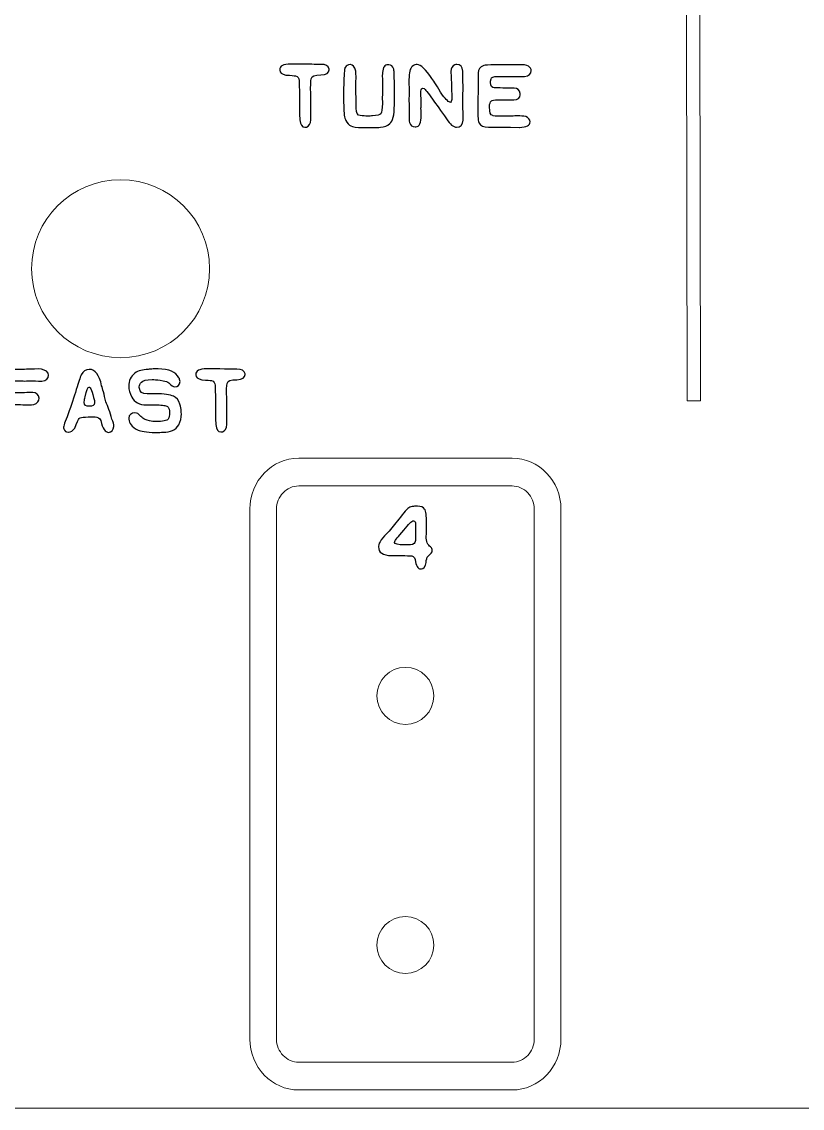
# Model space of a CAD drawing. Header units: centimetres. Extents: x -13.1 to 12.9, y -13 to 13.
# Drawn here: x -3.78 to 0.6, y -13.02 to -6.92 of the extents above; entities that cross this region are included whole.
import ezdxf

# ---------------------------------------------------------------- set-up
doc = ezdxf.new("R2010")
doc.units = ezdxf.units.CM
doc.header["$MEASUREMENT"] = 0
doc.layers.add('Layer 1', color=7, linetype='Continuous')

msp = doc.modelspace()

# ---------------------------------------------------------------- linework, layer by layer
at = {"layer": 'Layer 1', "color": 250, "lineweight": 9}
msp.add_open_spline([(-12.85, 12.98), (-12.85, 12.98), (12.75, 12.98), (12.75, 12.98), (12.75, 12.98), (12.86, 12.98), (12.95, 12.88999), (12.95, 12.78), (12.95, 12.78), (12.95, 12.78), (12.95, -12.82), (12.95, -12.82), (12.95, -12.82), (12.95, -12.93001), (12.86, -13.02), (12.75, -13.02), (12.75, -13.02), (12.75, -13.02), (-12.85, -13.02), (-12.85, -13.02), (-12.85, -13.02), (-12.96, -13.02), (-13.05, -12.93001), (-13.05, -12.82), (-13.05, -12.82), (-13.05, -12.82), (-13.05, 12.78), (-13.05, 12.78), (-13.05, 12.78), (-13.05, 12.88999), (-12.96, 12.98), (-12.85, 12.98)], degree=3, knots=[0, 0, 0, 0, 0.1111111, 0.1111111, 0.1111111, 0.1111111, 0.2222222, 0.2222222, 0.2222222, 0.2222222, 0.3333333, 0.3333333, 0.3333333, 0.3333333, 0.4444444, 0.4444444, 0.4444444, 0.4444444, 0.5555556, 0.5555556, 0.5555556, 0.5555556, 0.6666667, 0.6666667, 0.6666667, 0.6666667, 0.7777778, 0.7777778, 0.7777778, 0.7777778, 1, 1, 1, 1], dxfattribs=at)
at = {"layer": 'Layer 1', "color": 177, "lineweight": 9}
for points, knots in [([(0.01755, -2.63308), (0.01755, -2.63308), (0.02805, -9.04434), (0.02805, -9.04434), (0.02805, -9.04434), (0.02805, -9.04434), (-0.04665, -9.04434), (-0.04665, -9.04434), (-0.04665, -9.04434), (-0.04665, -9.04434), (-0.05715, -2.63308), (-0.05715, -2.63308), (-0.05715, -2.63308), (-0.05715, -2.63308), (0.01755, -2.63308), (0.01755, -2.63308)], [0, 0, 0, 0, 0.2, 0.2, 0.2, 0.2, 0.4, 0.4, 0.4, 0.4, 0.6, 0.6, 0.6, 0.6, 1, 1, 1, 1]), ([(-2.22729, -9.36734), (-2.22729, -9.36734), (-1.02972, -9.36734), (-1.02972, -9.36734), (-1.02972, -9.36734), (-0.95402, -9.36734), (-0.88524, -9.39951), (-0.83544, -9.45132), (-0.83544, -9.45132), (-0.78564, -9.50313), (-0.75472, -9.57468), (-0.75472, -9.65343), (-0.75472, -9.65343), (-0.75472, -9.65343), (-0.75472, -12.63123), (-0.75472, -12.63123), (-0.75472, -12.63123), (-0.75472, -12.70999), (-0.78564, -12.78154), (-0.83544, -12.83335), (-0.83544, -12.83335), (-0.88524, -12.88516), (-0.95402, -12.91733), (-1.02972, -12.91733), (-1.02972, -12.91733), (-1.02972, -12.91733), (-2.22729, -12.91733), (-2.22729, -12.91733), (-2.22729, -12.91733), (-2.30299, -12.91733), (-2.37177, -12.88516), (-2.42157, -12.83335), (-2.42157, -12.83335), (-2.47137, -12.78154), (-2.50229, -12.70999), (-2.50229, -12.63123), (-2.50229, -12.63123), (-2.50229, -12.63123), (-2.50229, -9.65343), (-2.50229, -9.65343), (-2.50229, -9.65343), (-2.50229, -9.57468), (-2.47137, -9.50313), (-2.42157, -9.45132), (-2.42157, -9.45132), (-2.37177, -9.39951), (-2.30299, -9.36734), (-2.22729, -9.36734)], [0, 0, 0, 0, 0.0769231, 0.0769231, 0.0769231, 0.0769231, 0.1538462, 0.1538462, 0.1538462, 0.1538462, 0.2307692, 0.2307692, 0.2307692, 0.2307692, 0.3076923, 0.3076923, 0.3076923, 0.3076923, 0.3846154, 0.3846154, 0.3846154, 0.3846154, 0.4615385, 0.4615385, 0.4615385, 0.4615385, 0.5384615, 0.5384615, 0.5384615, 0.5384615, 0.6153846, 0.6153846, 0.6153846, 0.6153846, 0.6923077, 0.6923077, 0.6923077, 0.6923077, 0.7692308, 0.7692308, 0.7692308, 0.7692308, 0.8461538, 0.8461538, 0.8461538, 0.8461538, 1, 1, 1, 1]), ([(-1.02972, -9.52339), (-1.02972, -9.52339), (-2.22729, -9.52339), (-2.22729, -9.52339), (-2.22729, -9.52339), (-2.26158, -9.52339), (-2.29282, -9.53805), (-2.31551, -9.56166), (-2.31551, -9.56166), (-2.3382, -9.58526), (-2.35229, -9.61776), (-2.35229, -9.65343), (-2.35229, -9.65343), (-2.35229, -9.65343), (-2.35229, -12.63123), (-2.35229, -12.63123), (-2.35229, -12.63123), (-2.35229, -12.66691), (-2.3382, -12.69941), (-2.31551, -12.72301), (-2.31551, -12.72301), (-2.29282, -12.74662), (-2.26158, -12.76128), (-2.22729, -12.76128), (-2.22729, -12.76128), (-2.22729, -12.76128), (-1.02972, -12.76128), (-1.02972, -12.76128), (-1.02972, -12.76128), (-0.99543, -12.76128), (-0.96419, -12.74662), (-0.9415, -12.72301), (-0.9415, -12.72301), (-0.91881, -12.69941), (-0.90472, -12.66691), (-0.90472, -12.63123), (-0.90472, -12.63123), (-0.90472, -12.63123), (-0.90472, -9.65343), (-0.90472, -9.65343), (-0.90472, -9.65343), (-0.90472, -9.61776), (-0.91881, -9.58526), (-0.9415, -9.56166), (-0.9415, -9.56166), (-0.96419, -9.53805), (-0.99543, -9.52339), (-1.02972, -9.52339)], [0, 0, 0, 0, 0.0769231, 0.0769231, 0.0769231, 0.0769231, 0.1538462, 0.1538462, 0.1538462, 0.1538462, 0.2307692, 0.2307692, 0.2307692, 0.2307692, 0.3076923, 0.3076923, 0.3076923, 0.3076923, 0.3846154, 0.3846154, 0.3846154, 0.3846154, 0.4615385, 0.4615385, 0.4615385, 0.4615385, 0.5384615, 0.5384615, 0.5384615, 0.5384615, 0.6153846, 0.6153846, 0.6153846, 0.6153846, 0.6923077, 0.6923077, 0.6923077, 0.6923077, 0.7692308, 0.7692308, 0.7692308, 0.7692308, 0.8461538, 0.8461538, 0.8461538, 0.8461538, 1, 1, 1, 1])]:
    msp.add_open_spline(points, degree=3, knots=knots, dxfattribs=at)
at = {"layer": 'Layer 1', "color": 177}
for points, knots in [([(-2.27293, -7.15354), (-2.27293, -7.15354), (-2.19908, -7.15411), (-2.19908, -7.15411), (-2.19908, -7.15411), (-2.16042, -7.15448), (-2.13878, -7.15467), (-2.13399, -7.15467), (-2.13399, -7.15467), (-2.13399, -7.15467), (-2.10257, -7.15467), (-2.10257, -7.15467), (-2.10257, -7.15467), (-2.07594, -7.15467), (-2.0608, -7.16342), (-2.05713, -7.18082), (-2.05713, -7.18082), (-2.05713, -7.18082), (-2.05713, -7.18581), (-2.05713, -7.18581), (-2.05713, -7.18581), (-2.05713, -7.20274), (-2.07265, -7.21215), (-2.10369, -7.21422), (-2.10369, -7.21422), (-2.13878, -7.21422), (-2.15628, -7.22033), (-2.15628, -7.23266), (-2.15628, -7.23266), (-2.15873, -7.23266), (-2.16042, -7.25204), (-2.16155, -7.29079), (-2.16155, -7.29079), (-2.1608, -7.2971), (-2.16014, -7.31497), (-2.15938, -7.3446), (-2.15938, -7.3446), (-2.16014, -7.37179), (-2.16042, -7.39277), (-2.16042, -7.40763), (-2.16042, -7.40763), (-2.16042, -7.41186), (-2.16014, -7.41694), (-2.15938, -7.42287), (-2.15938, -7.42287), (-2.16014, -7.42851), (-2.16042, -7.43604), (-2.16042, -7.44545), (-2.16042, -7.44545), (-2.16042, -7.44545), (-2.16042, -7.46661), (-2.16042, -7.46661), (-2.16042, -7.46661), (-2.16042, -7.48853), (-2.16851, -7.50208), (-2.18469, -7.50744), (-2.18469, -7.50744), (-2.18469, -7.50744), (-2.19269, -7.50744), (-2.19269, -7.50744), (-2.19269, -7.50744), (-2.20924, -7.50744), (-2.21903, -7.4938), (-2.22222, -7.46661), (-2.22222, -7.46661), (-2.22222, -7.45175), (-2.22288, -7.43783), (-2.22411, -7.42475), (-2.22411, -7.42475), (-2.22354, -7.40744), (-2.22326, -7.39258), (-2.22326, -7.38007), (-2.22326, -7.38007), (-2.22326, -7.38007), (-2.22326, -7.34761), (-2.22326, -7.34761), (-2.22326, -7.34761), (-2.22326, -7.33454), (-2.22392, -7.30067), (-2.22523, -7.24592), (-2.22523, -7.24592), (-2.22523, -7.23266), (-2.23201, -7.22372), (-2.24565, -7.21911), (-2.24565, -7.21911), (-2.25167, -7.21808), (-2.26982, -7.21676), (-2.30021, -7.21535), (-2.30021, -7.21535), (-2.32316, -7.20923), (-2.33464, -7.19973), (-2.33464, -7.18694), (-2.33464, -7.18694), (-2.33464, -7.18694), (-2.33464, -7.18468), (-2.33464, -7.18468), (-2.33464, -7.18468), (-2.33464, -7.16398), (-2.31404, -7.15354), (-2.27293, -7.15354)], [0, 0, 0, 0, 0.0384615, 0.0384615, 0.0384615, 0.0384615, 0.0769231, 0.0769231, 0.0769231, 0.0769231, 0.1153846, 0.1153846, 0.1153846, 0.1153846, 0.1538462, 0.1538462, 0.1538462, 0.1538462, 0.1923077, 0.1923077, 0.1923077, 0.1923077, 0.2307692, 0.2307692, 0.2307692, 0.2307692, 0.2692308, 0.2692308, 0.2692308, 0.2692308, 0.3076923, 0.3076923, 0.3076923, 0.3076923, 0.3461538, 0.3461538, 0.3461538, 0.3461538, 0.3846154, 0.3846154, 0.3846154, 0.3846154, 0.4230769, 0.4230769, 0.4230769, 0.4230769, 0.4615385, 0.4615385, 0.4615385, 0.4615385, 0.5, 0.5, 0.5, 0.5, 0.5384615, 0.5384615, 0.5384615, 0.5384615, 0.5769231, 0.5769231, 0.5769231, 0.5769231, 0.6153846, 0.6153846, 0.6153846, 0.6153846, 0.6538462, 0.6538462, 0.6538462, 0.6538462, 0.6923077, 0.6923077, 0.6923077, 0.6923077, 0.7307692, 0.7307692, 0.7307692, 0.7307692, 0.7692308, 0.7692308, 0.7692308, 0.7692308, 0.8076923, 0.8076923, 0.8076923, 0.8076923, 0.8461538, 0.8461538, 0.8461538, 0.8461538, 0.8846154, 0.8846154, 0.8846154, 0.8846154, 0.9230769, 0.9230769, 0.9230769, 0.9230769, 1, 1, 1, 1]), ([(-1.93944, -7.15636), (-1.93944, -7.15636), (-1.93643, -7.15636), (-1.93643, -7.15636), (-1.93643, -7.15636), (-1.92355, -7.15636), (-1.91404, -7.16831), (-1.90774, -7.19239), (-1.90774, -7.19239), (-1.90708, -7.19587), (-1.90671, -7.19983), (-1.90671, -7.20425), (-1.90671, -7.20425), (-1.90671, -7.20425), (-1.90586, -7.2272), (-1.90586, -7.2272), (-1.90586, -7.2272), (-1.90586, -7.2272), (-1.90671, -7.25664), (-1.90671, -7.25664), (-1.90671, -7.25664), (-1.90671, -7.25664), (-1.90558, -7.40104), (-1.90558, -7.40104), (-1.90558, -7.40104), (-1.90426, -7.42786), (-1.89636, -7.44187), (-1.88187, -7.44291), (-1.88187, -7.44291), (-1.8672, -7.4446), (-1.85356, -7.44545), (-1.84105, -7.44545), (-1.84105, -7.44545), (-1.83079, -7.44545), (-1.8212, -7.44488), (-1.81245, -7.44375), (-1.81245, -7.44375), (-1.78761, -7.44375), (-1.77228, -7.4398), (-1.76654, -7.43181), (-1.76654, -7.43181), (-1.76071, -7.42381), (-1.75789, -7.405), (-1.75789, -7.37546), (-1.75789, -7.37546), (-1.75789, -7.36624), (-1.75807, -7.35598), (-1.75836, -7.3446), (-1.75836, -7.3446), (-1.7577, -7.32456), (-1.75732, -7.29211), (-1.75732, -7.24724), (-1.75732, -7.24724), (-1.75732, -7.24432), (-1.7577, -7.23698), (-1.75836, -7.22523), (-1.75836, -7.22523), (-1.75638, -7.18722), (-1.75271, -7.16822), (-1.74735, -7.16822), (-1.74735, -7.16822), (-1.74246, -7.16079), (-1.73512, -7.15712), (-1.72562, -7.15712), (-1.72562, -7.15712), (-1.72562, -7.15712), (-1.72148, -7.15712), (-1.72148, -7.15712), (-1.72148, -7.15712), (-1.70916, -7.15712), (-1.70003, -7.16558), (-1.6942, -7.18252), (-1.6942, -7.18252), (-1.69288, -7.18873), (-1.69222, -7.19268), (-1.69222, -7.19437), (-1.69222, -7.19437), (-1.69138, -7.21525), (-1.69091, -7.22795), (-1.69091, -7.23237), (-1.69091, -7.23237), (-1.69053, -7.25815), (-1.69034, -7.27283), (-1.69034, -7.27649), (-1.69034, -7.27649), (-1.69034, -7.27885), (-1.69015, -7.29766), (-1.68978, -7.33275), (-1.68978, -7.33275), (-1.69015, -7.35326), (-1.69034, -7.37), (-1.69034, -7.38289), (-1.69034, -7.38289), (-1.69034, -7.43961), (-1.69909, -7.47451), (-1.71649, -7.48759), (-1.71649, -7.48759), (-1.72919, -7.50048), (-1.7465, -7.50735), (-1.76833, -7.50838), (-1.76833, -7.50838), (-1.79015, -7.50942), (-1.82336, -7.50989), (-1.86786, -7.50989), (-1.86786, -7.50989), (-1.90219, -7.5097), (-1.92468, -7.50669), (-1.93521, -7.50085), (-1.93521, -7.50085), (-1.94575, -7.49493), (-1.95506, -7.48477), (-1.96315, -7.47019), (-1.96315, -7.47019), (-1.97086, -7.45664), (-1.97472, -7.42936), (-1.97472, -7.38835), (-1.97472, -7.38835), (-1.97472, -7.38835), (-1.97472, -7.37988), (-1.97472, -7.37988), (-1.97472, -7.37988), (-1.97547, -7.37988), (-1.97585, -7.37179), (-1.97585, -7.35561), (-1.97585, -7.35561), (-1.97585, -7.35561), (-1.97585, -7.3446), (-1.97585, -7.3446), (-1.97585, -7.3446), (-1.97585, -7.33924), (-1.97576, -7.32551), (-1.97557, -7.30349), (-1.97557, -7.30349), (-1.97557, -7.30349), (-1.97472, -7.25335), (-1.97472, -7.25335), (-1.97472, -7.25335), (-1.97275, -7.19917), (-1.97002, -7.17207), (-1.96673, -7.17207), (-1.96673, -7.17207), (-1.9607, -7.16154), (-1.95158, -7.15636), (-1.93944, -7.15636)], [0, 0, 0, 0, 0.027027, 0.027027, 0.027027, 0.027027, 0.0540541, 0.0540541, 0.0540541, 0.0540541, 0.0810811, 0.0810811, 0.0810811, 0.0810811, 0.1081081, 0.1081081, 0.1081081, 0.1081081, 0.1351351, 0.1351351, 0.1351351, 0.1351351, 0.1621622, 0.1621622, 0.1621622, 0.1621622, 0.1891892, 0.1891892, 0.1891892, 0.1891892, 0.2162162, 0.2162162, 0.2162162, 0.2162162, 0.2432432, 0.2432432, 0.2432432, 0.2432432, 0.2702703, 0.2702703, 0.2702703, 0.2702703, 0.2972973, 0.2972973, 0.2972973, 0.2972973, 0.3243243, 0.3243243, 0.3243243, 0.3243243, 0.3513514, 0.3513514, 0.3513514, 0.3513514, 0.3783784, 0.3783784, 0.3783784, 0.3783784, 0.4054054, 0.4054054, 0.4054054, 0.4054054, 0.4324324, 0.4324324, 0.4324324, 0.4324324, 0.4594595, 0.4594595, 0.4594595, 0.4594595, 0.4864865, 0.4864865, 0.4864865, 0.4864865, 0.5135135, 0.5135135, 0.5135135, 0.5135135, 0.5405405, 0.5405405, 0.5405405, 0.5405405, 0.5675676, 0.5675676, 0.5675676, 0.5675676, 0.5945946, 0.5945946, 0.5945946, 0.5945946, 0.6216216, 0.6216216, 0.6216216, 0.6216216, 0.6486486, 0.6486486, 0.6486486, 0.6486486, 0.6756757, 0.6756757, 0.6756757, 0.6756757, 0.7027027, 0.7027027, 0.7027027, 0.7027027, 0.7297297, 0.7297297, 0.7297297, 0.7297297, 0.7567568, 0.7567568, 0.7567568, 0.7567568, 0.7837838, 0.7837838, 0.7837838, 0.7837838, 0.8108108, 0.8108108, 0.8108108, 0.8108108, 0.8378378, 0.8378378, 0.8378378, 0.8378378, 0.8648649, 0.8648649, 0.8648649, 0.8648649, 0.8918919, 0.8918919, 0.8918919, 0.8918919, 0.9189189, 0.9189189, 0.9189189, 0.9189189, 0.9459459, 0.9459459, 0.9459459, 0.9459459, 1, 1, 1, 1]), ([(-1.56306, -7.15552), (-1.54171, -7.15552), (-1.51386, -7.18205), (-1.47953, -7.2351), (-1.47953, -7.2351), (-1.46833, -7.24987), (-1.44877, -7.28045), (-1.42083, -7.32692), (-1.42083, -7.32692), (-1.39863, -7.35448), (-1.38367, -7.36831), (-1.37614, -7.36831), (-1.37614, -7.36831), (-1.37614, -7.36831), (-1.37511, -7.36831), (-1.37511, -7.36831), (-1.37511, -7.36831), (-1.37031, -7.36332), (-1.36786, -7.35523), (-1.36786, -7.34404), (-1.36786, -7.34404), (-1.36786, -7.33519), (-1.36871, -7.31431), (-1.3704, -7.28148), (-1.3704, -7.28148), (-1.36984, -7.27094), (-1.36956, -7.26323), (-1.36956, -7.25834), (-1.36956, -7.25834), (-1.37153, -7.23002), (-1.37257, -7.21281), (-1.37257, -7.20679), (-1.37257, -7.20679), (-1.37257, -7.20679), (-1.37257, -7.19465), (-1.37257, -7.19465), (-1.37257, -7.19465), (-1.37257, -7.17697), (-1.36551, -7.16455), (-1.3514, -7.1574), (-1.3514, -7.1574), (-1.3466, -7.15618), (-1.34256, -7.15552), (-1.33927, -7.15552), (-1.33927, -7.15552), (-1.31961, -7.15552), (-1.30832, -7.16794), (-1.30531, -7.19268), (-1.30531, -7.19268), (-1.30531, -7.19268), (-1.30531, -7.2241), (-1.30531, -7.2241), (-1.30531, -7.2241), (-1.30531, -7.24235), (-1.30512, -7.26389), (-1.30474, -7.28891), (-1.30474, -7.28891), (-1.30512, -7.30857), (-1.30531, -7.32692), (-1.30531, -7.34404), (-1.30531, -7.34404), (-1.30531, -7.34404), (-1.30531, -7.39333), (-1.30531, -7.39333), (-1.30531, -7.39333), (-1.30531, -7.4049), (-1.30465, -7.43021), (-1.30343, -7.46915), (-1.30343, -7.46915), (-1.30728, -7.49465), (-1.31989, -7.50744), (-1.34115, -7.50744), (-1.34115, -7.50744), (-1.35949, -7.50744), (-1.37812, -7.49164), (-1.39684, -7.46003), (-1.39684, -7.46003), (-1.43023, -7.41572), (-1.45648, -7.3795), (-1.47539, -7.35119), (-1.47539, -7.35119), (-1.50295, -7.31403), (-1.51876, -7.2938), (-1.5228, -7.29051), (-1.5228, -7.29051), (-1.5228, -7.29051), (-1.52995, -7.28863), (-1.52995, -7.28863), (-1.52995, -7.28863), (-1.53635, -7.28863), (-1.54039, -7.29427), (-1.54209, -7.30566), (-1.54209, -7.30566), (-1.54209, -7.30566), (-1.54209, -7.30763), (-1.54209, -7.30763), (-1.54209, -7.30763), (-1.54209, -7.31666), (-1.54105, -7.33623), (-1.53908, -7.36633), (-1.53908, -7.36633), (-1.5403, -7.3843), (-1.54096, -7.39568), (-1.54096, -7.40048), (-1.54096, -7.40048), (-1.5402, -7.42127), (-1.53992, -7.43472), (-1.53992, -7.44074), (-1.53992, -7.44074), (-1.53992, -7.48392), (-1.54961, -7.50546), (-1.56908, -7.50546), (-1.56908, -7.50546), (-1.56908, -7.50546), (-1.57435, -7.50546), (-1.57435, -7.50546), (-1.57435, -7.50546), (-1.58922, -7.50546), (-1.59975, -7.49747), (-1.60605, -7.48129), (-1.60605, -7.48129), (-1.60728, -7.47593), (-1.60794, -7.47019), (-1.60794, -7.46417), (-1.60794, -7.46417), (-1.60794, -7.46417), (-1.60794, -7.46304), (-1.60794, -7.46304), (-1.60794, -7.46304), (-1.60794, -7.44601), (-1.60784, -7.42833), (-1.60765, -7.41017), (-1.60765, -7.41017), (-1.60765, -7.39615), (-1.60803, -7.37978), (-1.60878, -7.36078), (-1.60878, -7.36078), (-1.60878, -7.36078), (-1.60794, -7.31619), (-1.60794, -7.31619), (-1.60794, -7.31619), (-1.60831, -7.2717), (-1.6085, -7.24639), (-1.6085, -7.24009), (-1.6085, -7.24009), (-1.6085, -7.2019), (-1.60248, -7.17734), (-1.59034, -7.16652), (-1.59034, -7.16652), (-1.57962, -7.15919), (-1.57059, -7.15552), (-1.56306, -7.15552)], [0, 0, 0, 0, 0.025641, 0.025641, 0.025641, 0.025641, 0.0512821, 0.0512821, 0.0512821, 0.0512821, 0.0769231, 0.0769231, 0.0769231, 0.0769231, 0.1025641, 0.1025641, 0.1025641, 0.1025641, 0.1282051, 0.1282051, 0.1282051, 0.1282051, 0.1538462, 0.1538462, 0.1538462, 0.1538462, 0.1794872, 0.1794872, 0.1794872, 0.1794872, 0.2051282, 0.2051282, 0.2051282, 0.2051282, 0.2307692, 0.2307692, 0.2307692, 0.2307692, 0.2564103, 0.2564103, 0.2564103, 0.2564103, 0.2820513, 0.2820513, 0.2820513, 0.2820513, 0.3076923, 0.3076923, 0.3076923, 0.3076923, 0.3333333, 0.3333333, 0.3333333, 0.3333333, 0.3589744, 0.3589744, 0.3589744, 0.3589744, 0.3846154, 0.3846154, 0.3846154, 0.3846154, 0.4102564, 0.4102564, 0.4102564, 0.4102564, 0.4358974, 0.4358974, 0.4358974, 0.4358974, 0.4615385, 0.4615385, 0.4615385, 0.4615385, 0.4871795, 0.4871795, 0.4871795, 0.4871795, 0.5128205, 0.5128205, 0.5128205, 0.5128205, 0.5384615, 0.5384615, 0.5384615, 0.5384615, 0.5641026, 0.5641026, 0.5641026, 0.5641026, 0.5897436, 0.5897436, 0.5897436, 0.5897436, 0.6153846, 0.6153846, 0.6153846, 0.6153846, 0.6410256, 0.6410256, 0.6410256, 0.6410256, 0.6666667, 0.6666667, 0.6666667, 0.6666667, 0.6923077, 0.6923077, 0.6923077, 0.6923077, 0.7179487, 0.7179487, 0.7179487, 0.7179487, 0.7435897, 0.7435897, 0.7435897, 0.7435897, 0.7692308, 0.7692308, 0.7692308, 0.7692308, 0.7948718, 0.7948718, 0.7948718, 0.7948718, 0.8205128, 0.8205128, 0.8205128, 0.8205128, 0.8461538, 0.8461538, 0.8461538, 0.8461538, 0.8717949, 0.8717949, 0.8717949, 0.8717949, 0.8974359, 0.8974359, 0.8974359, 0.8974359, 0.9230769, 0.9230769, 0.9230769, 0.9230769, 0.9487179, 0.9487179, 0.9487179, 0.9487179, 1, 1, 1, 1]), ([(-0.97653, -7.15665), (-0.9532, -7.15693), (-0.9373, -7.16201), (-0.92893, -7.17179), (-0.92893, -7.17179), (-0.92535, -7.17603), (-0.92309, -7.18195), (-0.92196, -7.18967), (-0.92196, -7.18967), (-0.92215, -7.20801), (-0.93466, -7.21939), (-0.9595, -7.22381), (-0.9595, -7.22381), (-0.9595, -7.22381), (-1.04764, -7.22381), (-1.04764, -7.22381), (-1.04764, -7.22381), (-1.05818, -7.22363), (-1.07718, -7.22306), (-1.10475, -7.22221), (-1.10475, -7.22221), (-1.10475, -7.22221), (-1.10935, -7.22221), (-1.10935, -7.22221), (-1.10935, -7.22221), (-1.13381, -7.22221), (-1.14642, -7.2272), (-1.14717, -7.23736), (-1.14717, -7.23736), (-1.14877, -7.23868), (-1.15018, -7.24517), (-1.15131, -7.25693), (-1.15131, -7.25693), (-1.14999, -7.27546), (-1.14275, -7.28562), (-1.12949, -7.28722), (-1.12949, -7.28722), (-1.08198, -7.28759), (-1.0451, -7.28825), (-1.01905, -7.28919), (-1.01905, -7.28919), (-1.01905, -7.28919), (-1.01679, -7.28919), (-1.01679, -7.28919), (-1.01679, -7.28919), (-0.99901, -7.28919), (-0.98791, -7.29917), (-0.98349, -7.3192), (-0.98349, -7.3192), (-0.98349, -7.3192), (-0.98377, -7.32635), (-0.98377, -7.32635), (-0.98377, -7.32635), (-0.98396, -7.34291), (-0.99572, -7.35222), (-1.01905, -7.3542), (-1.01905, -7.3542), (-1.02986, -7.35401), (-1.03993, -7.35392), (-1.04934, -7.35392), (-1.04934, -7.35392), (-1.05865, -7.35392), (-1.07126, -7.35401), (-1.08706, -7.3542), (-1.08706, -7.3542), (-1.08706, -7.3542), (-1.09233, -7.3542), (-1.09233, -7.3542), (-1.09233, -7.3542), (-1.09891, -7.35382), (-1.10503, -7.35363), (-1.11048, -7.35363), (-1.11048, -7.35363), (-1.12873, -7.35363), (-1.1404, -7.3558), (-1.14548, -7.36003), (-1.14548, -7.36003), (-1.15235, -7.36586), (-1.15583, -7.3763), (-1.15601, -7.39145), (-1.15601, -7.39145), (-1.15601, -7.39145), (-1.15601, -7.39418), (-1.15601, -7.39418), (-1.15601, -7.39418), (-1.15601, -7.42579), (-1.15009, -7.44168), (-1.13833, -7.44187), (-1.13833, -7.44187), (-1.13833, -7.44309), (-1.13363, -7.44422), (-1.12431, -7.44516), (-1.12431, -7.44516), (-1.09468, -7.44516), (-1.07126, -7.44526), (-1.05404, -7.44545), (-1.05404, -7.44545), (-1.05404, -7.44545), (-1.03222, -7.44573), (-1.03222, -7.44573), (-1.03222, -7.44573), (-1.02008, -7.44479), (-1.00879, -7.44432), (-0.99835, -7.44432), (-0.99835, -7.44432), (-0.98085, -7.44432), (-0.96571, -7.44554), (-0.95282, -7.44789), (-0.95282, -7.44789), (-0.93655, -7.45401), (-0.92836, -7.46407), (-0.92836, -7.47818), (-0.92836, -7.47818), (-0.92836, -7.47818), (-0.92836, -7.47847), (-0.92836, -7.47847), (-0.92836, -7.47847), (-0.92855, -7.4985), (-0.9483, -7.50857), (-0.98763, -7.50857), (-0.98763, -7.50857), (-0.98763, -7.50857), (-0.98979, -7.50857), (-0.98979, -7.50857), (-0.98979, -7.50857), (-0.98979, -7.50857), (-1.03777, -7.508), (-1.03777, -7.508), (-1.03777, -7.508), (-1.07191, -7.50782), (-1.0959, -7.50772), (-1.10964, -7.50772), (-1.10964, -7.50772), (-1.10964, -7.50772), (-1.16232, -7.50829), (-1.16232, -7.50829), (-1.16232, -7.50829), (-1.18819, -7.50678), (-1.20578, -7.49888), (-1.215, -7.48458), (-1.215, -7.48458), (-1.21951, -7.47941), (-1.22186, -7.44977), (-1.22186, -7.39549), (-1.22186, -7.39549), (-1.22186, -7.39549), (-1.22186, -7.3732), (-1.22186, -7.3732), (-1.22186, -7.3732), (-1.22186, -7.36718), (-1.22121, -7.33764), (-1.21989, -7.28477), (-1.21989, -7.28477), (-1.21989, -7.28477), (-1.21989, -7.2018), (-1.21989, -7.2018), (-1.21989, -7.2018), (-1.2197, -7.18252), (-1.21029, -7.16953), (-1.19157, -7.16295), (-1.19157, -7.16295), (-1.19139, -7.15872), (-1.1356, -7.15665), (-1.02422, -7.15665), (-1.02422, -7.15665), (-1.02422, -7.15665), (-0.97653, -7.15665), (-0.97653, -7.15665)], [0, 0, 0, 0, 0.0232558, 0.0232558, 0.0232558, 0.0232558, 0.0465116, 0.0465116, 0.0465116, 0.0465116, 0.0697674, 0.0697674, 0.0697674, 0.0697674, 0.0930233, 0.0930233, 0.0930233, 0.0930233, 0.1162791, 0.1162791, 0.1162791, 0.1162791, 0.1395349, 0.1395349, 0.1395349, 0.1395349, 0.1627907, 0.1627907, 0.1627907, 0.1627907, 0.1860465, 0.1860465, 0.1860465, 0.1860465, 0.2093023, 0.2093023, 0.2093023, 0.2093023, 0.2325581, 0.2325581, 0.2325581, 0.2325581, 0.255814, 0.255814, 0.255814, 0.255814, 0.2790698, 0.2790698, 0.2790698, 0.2790698, 0.3023256, 0.3023256, 0.3023256, 0.3023256, 0.3255814, 0.3255814, 0.3255814, 0.3255814, 0.3488372, 0.3488372, 0.3488372, 0.3488372, 0.372093, 0.372093, 0.372093, 0.372093, 0.3953488, 0.3953488, 0.3953488, 0.3953488, 0.4186047, 0.4186047, 0.4186047, 0.4186047, 0.4418605, 0.4418605, 0.4418605, 0.4418605, 0.4651163, 0.4651163, 0.4651163, 0.4651163, 0.4883721, 0.4883721, 0.4883721, 0.4883721, 0.5116279, 0.5116279, 0.5116279, 0.5116279, 0.5348837, 0.5348837, 0.5348837, 0.5348837, 0.5581395, 0.5581395, 0.5581395, 0.5581395, 0.5813953, 0.5813953, 0.5813953, 0.5813953, 0.6046512, 0.6046512, 0.6046512, 0.6046512, 0.627907, 0.627907, 0.627907, 0.627907, 0.6511628, 0.6511628, 0.6511628, 0.6511628, 0.6744186, 0.6744186, 0.6744186, 0.6744186, 0.6976744, 0.6976744, 0.6976744, 0.6976744, 0.7209302, 0.7209302, 0.7209302, 0.7209302, 0.744186, 0.744186, 0.744186, 0.744186, 0.7674419, 0.7674419, 0.7674419, 0.7674419, 0.7906977, 0.7906977, 0.7906977, 0.7906977, 0.8139535, 0.8139535, 0.8139535, 0.8139535, 0.8372093, 0.8372093, 0.8372093, 0.8372093, 0.8604651, 0.8604651, 0.8604651, 0.8604651, 0.8837209, 0.8837209, 0.8837209, 0.8837209, 0.9069767, 0.9069767, 0.9069767, 0.9069767, 0.9302326, 0.9302326, 0.9302326, 0.9302326, 0.9534884, 0.9534884, 0.9534884, 0.9534884, 1, 1, 1, 1]), ([(-3.69161, -8.86632), (-3.66367, -8.86632), (-3.64495, -8.87394), (-3.63545, -8.88918), (-3.63545, -8.88918), (-3.63545, -8.88918), (-3.63234, -8.90131), (-3.63234, -8.90131), (-3.63234, -8.90131), (-3.63234, -8.91966), (-3.64513, -8.93066), (-3.67072, -8.93414), (-3.67072, -8.93414), (-3.67599, -8.93414), (-3.69575, -8.93386), (-3.72989, -8.9333), (-3.72989, -8.9333), (-3.74043, -8.9333), (-3.75247, -8.93358), (-3.76602, -8.93414), (-3.76602, -8.93414), (-3.77702, -8.93358), (-3.79452, -8.9333), (-3.81841, -8.9333), (-3.81841, -8.9333), (-3.81841, -8.9333), (-3.82415, -8.9333), (-3.82415, -8.9333), (-3.82415, -8.9333), (-3.84767, -8.9333), (-3.85943, -8.94458), (-3.85943, -8.96716), (-3.85943, -8.96716), (-3.85943, -8.98908), (-3.84974, -8.99999), (-3.83027, -8.99999), (-3.83027, -8.99999), (-3.78417, -8.99943), (-3.74805, -8.99915), (-3.7219, -8.99915), (-3.7219, -8.99915), (-3.70158, -8.99915), (-3.68944, -9.00978), (-3.68559, -9.03085), (-3.68559, -9.03085), (-3.68559, -9.04665), (-3.69527, -9.05832), (-3.71475, -9.06584), (-3.71475, -9.06584), (-3.71475, -9.06584), (-3.72773, -9.06782), (-3.72773, -9.06782), (-3.72773, -9.06782), (-3.74353, -9.06782), (-3.77571, -9.06716), (-3.82415, -9.06584), (-3.82415, -9.06584), (-3.84701, -9.06829), (-3.8584, -9.07657), (-3.8584, -9.09068), (-3.8584, -9.09068), (-3.85915, -9.09341), (-3.85943, -9.09585), (-3.85943, -9.09783), (-3.85943, -9.09783), (-3.85821, -9.11749), (-3.85755, -9.13113), (-3.85755, -9.13865), (-3.85755, -9.13865), (-3.85755, -9.13865), (-3.85755, -9.1824), (-3.85755, -9.1824), (-3.85755, -9.1824), (-3.85755, -9.20356), (-3.86696, -9.21692), (-3.88568, -9.22238), (-3.88568, -9.22238), (-3.88568, -9.22238), (-3.88869, -9.22238), (-3.88869, -9.22238), (-3.88869, -9.22238), (-3.90261, -9.22238), (-3.91183, -9.21937), (-3.91606, -9.21335), (-3.91606, -9.21335), (-3.92039, -9.20723), (-3.9234, -9.20046), (-3.9249, -9.19293), (-3.9249, -9.19293), (-3.9265, -9.18541), (-3.92726, -9.17694), (-3.92726, -9.16753), (-3.92726, -9.16753), (-3.92726, -9.16518), (-3.92716, -9.15211), (-3.92697, -9.1284), (-3.92697, -9.1284), (-3.92679, -9.10601), (-3.92669, -9.09218), (-3.92669, -9.08682), (-3.92669, -9.08682), (-3.9265, -9.04712), (-3.92641, -9.02549), (-3.92641, -9.02201), (-3.92641, -9.02201), (-3.92735, -8.98936), (-3.92782, -8.95775), (-3.92782, -8.92728), (-3.92782, -8.92728), (-3.92782, -8.89858), (-3.91474, -8.88033), (-3.88869, -8.87243), (-3.88869, -8.87243), (-3.8773, -8.87036), (-3.86489, -8.86867), (-3.85143, -8.86745), (-3.85143, -8.86745), (-3.84024, -8.8682), (-3.83158, -8.86857), (-3.82528, -8.86857), (-3.82528, -8.86857), (-3.82528, -8.86857), (-3.79113, -8.86857), (-3.79113, -8.86857), (-3.79113, -8.86857), (-3.77919, -8.86857), (-3.74598, -8.86782), (-3.69161, -8.86632)], [0, 0, 0, 0, 0.030303, 0.030303, 0.030303, 0.030303, 0.0606061, 0.0606061, 0.0606061, 0.0606061, 0.0909091, 0.0909091, 0.0909091, 0.0909091, 0.1212121, 0.1212121, 0.1212121, 0.1212121, 0.1515152, 0.1515152, 0.1515152, 0.1515152, 0.1818182, 0.1818182, 0.1818182, 0.1818182, 0.2121212, 0.2121212, 0.2121212, 0.2121212, 0.2424242, 0.2424242, 0.2424242, 0.2424242, 0.2727273, 0.2727273, 0.2727273, 0.2727273, 0.3030303, 0.3030303, 0.3030303, 0.3030303, 0.3333333, 0.3333333, 0.3333333, 0.3333333, 0.3636364, 0.3636364, 0.3636364, 0.3636364, 0.3939394, 0.3939394, 0.3939394, 0.3939394, 0.4242424, 0.4242424, 0.4242424, 0.4242424, 0.4545455, 0.4545455, 0.4545455, 0.4545455, 0.4848485, 0.4848485, 0.4848485, 0.4848485, 0.5151515, 0.5151515, 0.5151515, 0.5151515, 0.5454545, 0.5454545, 0.5454545, 0.5454545, 0.5757576, 0.5757576, 0.5757576, 0.5757576, 0.6060606, 0.6060606, 0.6060606, 0.6060606, 0.6363636, 0.6363636, 0.6363636, 0.6363636, 0.6666667, 0.6666667, 0.6666667, 0.6666667, 0.6969697, 0.6969697, 0.6969697, 0.6969697, 0.7272727, 0.7272727, 0.7272727, 0.7272727, 0.7575758, 0.7575758, 0.7575758, 0.7575758, 0.7878788, 0.7878788, 0.7878788, 0.7878788, 0.8181818, 0.8181818, 0.8181818, 0.8181818, 0.8484848, 0.8484848, 0.8484848, 0.8484848, 0.8787879, 0.8787879, 0.8787879, 0.8787879, 0.9090909, 0.9090909, 0.9090909, 0.9090909, 0.9393939, 0.9393939, 0.9393939, 0.9393939, 1, 1, 1, 1]), ([(-3.4045, -8.86857), (-3.4045, -8.86857), (-3.40337, -8.86857), (-3.40337, -8.86857), (-3.40337, -8.86857), (-3.37045, -8.86857), (-3.34759, -8.89915), (-3.33479, -8.96029), (-3.33479, -8.96029), (-3.32887, -8.97666), (-3.32087, -9.00686), (-3.3108, -9.05098), (-3.3108, -9.05098), (-3.29942, -9.07638), (-3.28804, -9.10855), (-3.27684, -9.14769), (-3.27684, -9.14769), (-3.26951, -9.16443), (-3.26584, -9.17807), (-3.26584, -9.18851), (-3.26584, -9.18851), (-3.26857, -9.21109), (-3.27854, -9.22238), (-3.29566, -9.22238), (-3.29566, -9.22238), (-3.31419, -9.22238), (-3.32887, -9.20046), (-3.33968, -9.15653), (-3.33968, -9.15653), (-3.34618, -9.14204), (-3.35671, -9.1348), (-3.37139, -9.1348), (-3.37139, -9.1348), (-3.43056, -9.1348), (-3.46019, -9.13809), (-3.46019, -9.14467), (-3.46019, -9.14467), (-3.46527, -9.14872), (-3.47392, -9.16697), (-3.48606, -9.19952), (-3.48606, -9.19952), (-3.4965, -9.21401), (-3.50779, -9.22134), (-3.51993, -9.22134), (-3.51993, -9.22134), (-3.51993, -9.22134), (-3.5219, -9.22134), (-3.5219, -9.22134), (-3.5219, -9.22134), (-3.53545, -9.22134), (-3.5441, -9.21504), (-3.54777, -9.20253), (-3.54777, -9.20253), (-3.54777, -9.20253), (-3.5489, -9.19651), (-3.5489, -9.19651), (-3.5489, -9.19651), (-3.5489, -9.18879), (-3.54025, -9.16283), (-3.52303, -9.11881), (-3.52303, -9.11881), (-3.5044, -9.07045), (-3.48916, -9.02464), (-3.47722, -8.98127), (-3.47722, -8.98127), (-3.46367, -8.94082), (-3.45464, -8.91354), (-3.45022, -8.89943), (-3.45022, -8.89943), (-3.43902, -8.87883), (-3.42378, -8.86857), (-3.4045, -8.86857)], [0, 0, 0, 0, 0.0526316, 0.0526316, 0.0526316, 0.0526316, 0.1052632, 0.1052632, 0.1052632, 0.1052632, 0.1578947, 0.1578947, 0.1578947, 0.1578947, 0.2105263, 0.2105263, 0.2105263, 0.2105263, 0.2631579, 0.2631579, 0.2631579, 0.2631579, 0.3157895, 0.3157895, 0.3157895, 0.3157895, 0.3684211, 0.3684211, 0.3684211, 0.3684211, 0.4210526, 0.4210526, 0.4210526, 0.4210526, 0.4736842, 0.4736842, 0.4736842, 0.4736842, 0.5263158, 0.5263158, 0.5263158, 0.5263158, 0.5789474, 0.5789474, 0.5789474, 0.5789474, 0.6315789, 0.6315789, 0.6315789, 0.6315789, 0.6842105, 0.6842105, 0.6842105, 0.6842105, 0.7368421, 0.7368421, 0.7368421, 0.7368421, 0.7894737, 0.7894737, 0.7894737, 0.7894737, 0.8421053, 0.8421053, 0.8421053, 0.8421053, 0.8947368, 0.8947368, 0.8947368, 0.8947368, 1, 1, 1, 1]), ([(-3.04487, -8.86632), (-3.04487, -8.86632), (-3.01787, -8.86632), (-3.01787, -8.86632), (-3.01787, -8.86632), (-2.95653, -8.86632), (-2.91731, -8.88269), (-2.90019, -8.91542), (-2.90019, -8.91542), (-2.89746, -8.92107), (-2.89539, -8.92803), (-2.89407, -8.93631), (-2.89407, -8.93631), (-2.89689, -8.95616), (-2.90686, -8.96613), (-2.92417, -8.96613), (-2.92417, -8.96613), (-2.93245, -8.96613), (-2.94336, -8.95888), (-2.95691, -8.9443), (-2.95691, -8.9443), (-2.96434, -8.93791), (-2.97497, -8.93386), (-2.98889, -8.93217), (-2.98889, -8.93217), (-3.01241, -8.92812), (-3.02972, -8.92615), (-3.04073, -8.92615), (-3.04073, -8.92615), (-3.04073, -8.92615), (-3.0507, -8.92615), (-3.0507, -8.92615), (-3.0507, -8.92615), (-3.08297, -8.92615), (-3.103, -8.93113), (-3.11072, -8.94101), (-3.11072, -8.94101), (-3.11937, -8.94797), (-3.1237, -8.95644), (-3.1237, -8.96641), (-3.1237, -8.96641), (-3.1237, -8.96914), (-3.12332, -8.97205), (-3.12257, -8.97516), (-3.12257, -8.97516), (-3.12078, -8.99576), (-3.1062, -9.00601), (-3.07902, -9.00601), (-3.07902, -9.00601), (-3.07902, -9.00601), (-3.04571, -9.00601), (-3.04571, -9.00601), (-3.04571, -9.00601), (-3.04035, -9.00592), (-3.03527, -9.00583), (-3.03029, -9.00583), (-3.03029, -9.00583), (-2.98363, -9.00583), (-2.95023, -9.01043), (-2.93019, -9.01984), (-2.93019, -9.01984), (-2.91439, -9.02737), (-2.90254, -9.04223), (-2.89463, -9.06453), (-2.89463, -9.06453), (-2.89097, -9.07995), (-2.8888, -9.09228), (-2.88805, -9.10168), (-2.88805, -9.10168), (-2.8873, -9.10761), (-2.88692, -9.11335), (-2.88692, -9.11909), (-2.88692, -9.11909), (-2.88692, -9.14035), (-2.89181, -9.16086), (-2.9016, -9.18052), (-2.9016, -9.18052), (-2.91787, -9.20789), (-2.94741, -9.22163), (-2.99002, -9.22163), (-2.99002, -9.22163), (-3.00065, -9.22247), (-3.01288, -9.22294), (-3.02671, -9.22294), (-3.02671, -9.22294), (-3.03424, -9.22294), (-3.04223, -9.22275), (-3.0507, -9.22238), (-3.0507, -9.22238), (-3.09792, -9.21909), (-3.12558, -9.21448), (-3.13358, -9.20864), (-3.13358, -9.20864), (-3.16537, -9.19115), (-3.18127, -9.17111), (-3.18127, -9.14853), (-3.18127, -9.14853), (-3.18127, -9.14853), (-3.18127, -9.14279), (-3.18127, -9.14279), (-3.18127, -9.14279), (-3.18127, -9.12417), (-3.16998, -9.11391), (-3.14741, -9.11184), (-3.14741, -9.11184), (-3.13583, -9.11373), (-3.12652, -9.11871), (-3.11956, -9.1269), (-3.11956, -9.1269), (-3.1126, -9.13508), (-3.10526, -9.14148), (-3.09764, -9.14609), (-3.09764, -9.14609), (-3.09002, -9.1507), (-3.07347, -9.15587), (-3.04788, -9.1618), (-3.04788, -9.1618), (-3.04242, -9.16198), (-3.03715, -9.16208), (-3.03217, -9.16208), (-3.03217, -9.16208), (-2.99068, -9.16208), (-2.96707, -9.15728), (-2.96133, -9.14769), (-2.96133, -9.14769), (-2.95569, -9.138), (-2.95287, -9.12708), (-2.95287, -9.11495), (-2.95287, -9.11495), (-2.95287, -9.11495), (-2.95287, -9.11184), (-2.95287, -9.11184), (-2.95287, -9.11184), (-2.95428, -9.09576), (-2.9571, -9.08532), (-2.96133, -9.08071), (-2.96133, -9.08071), (-2.96556, -9.07619), (-2.97177, -9.07309), (-2.97986, -9.07168), (-2.97986, -9.07168), (-2.98645, -9.07036), (-2.99698, -9.06904), (-3.01157, -9.06782), (-3.01157, -9.06782), (-3.01157, -9.06782), (-3.02361, -9.06782), (-3.02361, -9.06782), (-3.02361, -9.06782), (-3.02361, -9.06782), (-3.06556, -9.06838), (-3.06556, -9.06838), (-3.06556, -9.06838), (-3.06556, -9.06838), (-3.08259, -9.06782), (-3.08259, -9.06782), (-3.08259, -9.06782), (-3.12229, -9.06782), (-3.14985, -9.05314), (-3.16528, -9.02398), (-3.16528, -9.02398), (-3.17666, -9.00319), (-3.1824, -8.98287), (-3.1824, -8.96302), (-3.1824, -8.96302), (-3.1824, -8.96302), (-3.1824, -8.96227), (-3.1824, -8.96227), (-3.1824, -8.96227), (-3.1824, -8.9332), (-3.17102, -8.90874), (-3.14825, -8.88889), (-3.14825, -8.88889), (-3.12916, -8.87676), (-3.10432, -8.86999), (-3.07384, -8.86857), (-3.07384, -8.86857), (-3.06481, -8.86707), (-3.05512, -8.86632), (-3.04487, -8.86632)], [0, 0, 0, 0, 0.0217391, 0.0217391, 0.0217391, 0.0217391, 0.0434783, 0.0434783, 0.0434783, 0.0434783, 0.0652174, 0.0652174, 0.0652174, 0.0652174, 0.0869565, 0.0869565, 0.0869565, 0.0869565, 0.1086957, 0.1086957, 0.1086957, 0.1086957, 0.1304348, 0.1304348, 0.1304348, 0.1304348, 0.1521739, 0.1521739, 0.1521739, 0.1521739, 0.173913, 0.173913, 0.173913, 0.173913, 0.1956522, 0.1956522, 0.1956522, 0.1956522, 0.2173913, 0.2173913, 0.2173913, 0.2173913, 0.2391304, 0.2391304, 0.2391304, 0.2391304, 0.2608696, 0.2608696, 0.2608696, 0.2608696, 0.2826087, 0.2826087, 0.2826087, 0.2826087, 0.3043478, 0.3043478, 0.3043478, 0.3043478, 0.326087, 0.326087, 0.326087, 0.326087, 0.3478261, 0.3478261, 0.3478261, 0.3478261, 0.3695652, 0.3695652, 0.3695652, 0.3695652, 0.3913043, 0.3913043, 0.3913043, 0.3913043, 0.4130435, 0.4130435, 0.4130435, 0.4130435, 0.4347826, 0.4347826, 0.4347826, 0.4347826, 0.4565217, 0.4565217, 0.4565217, 0.4565217, 0.4782609, 0.4782609, 0.4782609, 0.4782609, 0.5, 0.5, 0.5, 0.5, 0.5217391, 0.5217391, 0.5217391, 0.5217391, 0.5434783, 0.5434783, 0.5434783, 0.5434783, 0.5652174, 0.5652174, 0.5652174, 0.5652174, 0.5869565, 0.5869565, 0.5869565, 0.5869565, 0.6086957, 0.6086957, 0.6086957, 0.6086957, 0.6304348, 0.6304348, 0.6304348, 0.6304348, 0.6521739, 0.6521739, 0.6521739, 0.6521739, 0.673913, 0.673913, 0.673913, 0.673913, 0.6956522, 0.6956522, 0.6956522, 0.6956522, 0.7173913, 0.7173913, 0.7173913, 0.7173913, 0.7391304, 0.7391304, 0.7391304, 0.7391304, 0.7608696, 0.7608696, 0.7608696, 0.7608696, 0.7826087, 0.7826087, 0.7826087, 0.7826087, 0.8043478, 0.8043478, 0.8043478, 0.8043478, 0.826087, 0.826087, 0.826087, 0.826087, 0.8478261, 0.8478261, 0.8478261, 0.8478261, 0.8695652, 0.8695652, 0.8695652, 0.8695652, 0.8913043, 0.8913043, 0.8913043, 0.8913043, 0.9130435, 0.9130435, 0.9130435, 0.9130435, 0.9347826, 0.9347826, 0.9347826, 0.9347826, 0.9565217, 0.9565217, 0.9565217, 0.9565217, 1, 1, 1, 1]), ([(-2.74478, -8.86575), (-2.74478, -8.86575), (-2.67093, -8.86632), (-2.67093, -8.86632), (-2.67093, -8.86632), (-2.63227, -8.86669), (-2.61063, -8.86688), (-2.60584, -8.86688), (-2.60584, -8.86688), (-2.60584, -8.86688), (-2.57442, -8.86688), (-2.57442, -8.86688), (-2.57442, -8.86688), (-2.54779, -8.86688), (-2.53265, -8.87563), (-2.52898, -8.89303), (-2.52898, -8.89303), (-2.52898, -8.89303), (-2.52898, -8.89802), (-2.52898, -8.89802), (-2.52898, -8.89802), (-2.52898, -8.91495), (-2.5445, -8.92436), (-2.57554, -8.92643), (-2.57554, -8.92643), (-2.61063, -8.92643), (-2.62813, -8.93254), (-2.62813, -8.94487), (-2.62813, -8.94487), (-2.63058, -8.94487), (-2.63227, -8.96425), (-2.6334, -9.003), (-2.6334, -9.003), (-2.63265, -9.00931), (-2.63199, -9.02718), (-2.63123, -9.05681), (-2.63123, -9.05681), (-2.63199, -9.084), (-2.63227, -9.10498), (-2.63227, -9.11984), (-2.63227, -9.11984), (-2.63227, -9.12407), (-2.63199, -9.12915), (-2.63123, -9.13508), (-2.63123, -9.13508), (-2.63199, -9.14072), (-2.63227, -9.14825), (-2.63227, -9.15766), (-2.63227, -9.15766), (-2.63227, -9.15766), (-2.63227, -9.17882), (-2.63227, -9.17882), (-2.63227, -9.17882), (-2.63227, -9.20074), (-2.64036, -9.21429), (-2.65654, -9.21965), (-2.65654, -9.21965), (-2.65654, -9.21965), (-2.66454, -9.21965), (-2.66454, -9.21965), (-2.66454, -9.21965), (-2.68109, -9.21965), (-2.69088, -9.20601), (-2.69407, -9.17882), (-2.69407, -9.17882), (-2.69407, -9.16396), (-2.69473, -9.15004), (-2.69596, -9.13696), (-2.69596, -9.13696), (-2.69539, -9.11965), (-2.69511, -9.10479), (-2.69511, -9.09228), (-2.69511, -9.09228), (-2.69511, -9.09228), (-2.69511, -9.05982), (-2.69511, -9.05982), (-2.69511, -9.05982), (-2.69511, -9.04675), (-2.69577, -9.01288), (-2.69708, -8.95813), (-2.69708, -8.95813), (-2.69708, -8.94487), (-2.70386, -8.93593), (-2.7175, -8.93132), (-2.7175, -8.93132), (-2.72352, -8.93029), (-2.74167, -8.92897), (-2.77206, -8.92756), (-2.77206, -8.92756), (-2.79501, -8.92144), (-2.80649, -8.91194), (-2.80649, -8.89915), (-2.80649, -8.89915), (-2.80649, -8.89915), (-2.80649, -8.89689), (-2.80649, -8.89689), (-2.80649, -8.89689), (-2.80649, -8.87619), (-2.78589, -8.86575), (-2.74478, -8.86575)], [0, 0, 0, 0, 0.0384615, 0.0384615, 0.0384615, 0.0384615, 0.0769231, 0.0769231, 0.0769231, 0.0769231, 0.1153846, 0.1153846, 0.1153846, 0.1153846, 0.1538462, 0.1538462, 0.1538462, 0.1538462, 0.1923077, 0.1923077, 0.1923077, 0.1923077, 0.2307692, 0.2307692, 0.2307692, 0.2307692, 0.2692308, 0.2692308, 0.2692308, 0.2692308, 0.3076923, 0.3076923, 0.3076923, 0.3076923, 0.3461538, 0.3461538, 0.3461538, 0.3461538, 0.3846154, 0.3846154, 0.3846154, 0.3846154, 0.4230769, 0.4230769, 0.4230769, 0.4230769, 0.4615385, 0.4615385, 0.4615385, 0.4615385, 0.5, 0.5, 0.5, 0.5, 0.5384615, 0.5384615, 0.5384615, 0.5384615, 0.5769231, 0.5769231, 0.5769231, 0.5769231, 0.6153846, 0.6153846, 0.6153846, 0.6153846, 0.6538462, 0.6538462, 0.6538462, 0.6538462, 0.6923077, 0.6923077, 0.6923077, 0.6923077, 0.7307692, 0.7307692, 0.7307692, 0.7307692, 0.7692308, 0.7692308, 0.7692308, 0.7692308, 0.8076923, 0.8076923, 0.8076923, 0.8076923, 0.8461538, 0.8461538, 0.8461538, 0.8461538, 0.8846154, 0.8846154, 0.8846154, 0.8846154, 0.9230769, 0.9230769, 0.9230769, 0.9230769, 1, 1, 1, 1]), ([(-3.43235, -9.05013), (-3.43235, -9.05013), (-3.43235, -9.05512), (-3.43235, -9.05512), (-3.43235, -9.05512), (-3.43235, -9.06885), (-3.42266, -9.07581), (-3.40337, -9.07581), (-3.40337, -9.07581), (-3.38484, -9.07581), (-3.37553, -9.06942), (-3.37553, -9.05681), (-3.37553, -9.05681), (-3.37553, -9.05681), (-3.37553, -9.04355), (-3.37553, -9.04355), (-3.37553, -9.04355), (-3.38672, -8.99303), (-3.39669, -8.96773), (-3.40535, -8.96773), (-3.40535, -8.96773), (-3.41156, -8.96773), (-3.4187, -8.98626), (-3.42679, -9.02342), (-3.42679, -9.02342), (-3.43009, -9.03188), (-3.43197, -9.04082), (-3.43235, -9.05013)], [0, 0, 0, 0, 0.125, 0.125, 0.125, 0.125, 0.25, 0.25, 0.25, 0.25, 0.375, 0.375, 0.375, 0.375, 0.5, 0.5, 0.5, 0.5, 0.625, 0.625, 0.625, 0.625, 0.75, 0.75, 0.75, 0.75, 1, 1, 1, 1]), ([(-1.57205, -9.63737), (-1.57205, -9.63737), (-1.56104, -9.63737), (-1.56104, -9.63737), (-1.56104, -9.63737), (-1.541, -9.63737), (-1.52755, -9.64283), (-1.52078, -9.65365), (-1.52078, -9.65365), (-1.51344, -9.66428), (-1.50977, -9.69043), (-1.50977, -9.7322), (-1.50977, -9.7322), (-1.50977, -9.7322), (-1.50977, -9.7592), (-1.50977, -9.7592), (-1.50977, -9.7592), (-1.50977, -9.77171), (-1.51043, -9.78751), (-1.51165, -9.80661), (-1.51165, -9.80661), (-1.51165, -9.83652), (-1.50328, -9.856), (-1.48663, -9.86503), (-1.48663, -9.86503), (-1.48052, -9.87218), (-1.47751, -9.87848), (-1.47751, -9.88403), (-1.47751, -9.88403), (-1.47751, -9.88403), (-1.47751, -9.88704), (-1.47751, -9.88704), (-1.47751, -9.88704), (-1.47751, -9.89663), (-1.48522, -9.9067), (-1.50065, -9.91733), (-1.50065, -9.91733), (-1.50799, -9.92561), (-1.51165, -9.93765), (-1.51165, -9.95345), (-1.51165, -9.95345), (-1.51664, -9.97772), (-1.52576, -9.98986), (-1.53893, -9.98986), (-1.53893, -9.98986), (-1.53893, -9.98986), (-1.54279, -9.98986), (-1.54279, -9.98986), (-1.54279, -9.98986), (-1.55916, -9.98986), (-1.5697, -9.97208), (-1.57421, -9.93643), (-1.57421, -9.93643), (-1.57844, -9.92241), (-1.58785, -9.91545), (-1.60234, -9.91545), (-1.60234, -9.91545), (-1.64298, -9.9147), (-1.67619, -9.91432), (-1.70215, -9.91432), (-1.70215, -9.91432), (-1.70215, -9.91432), (-1.70704, -9.91432), (-1.70704, -9.91432), (-1.70704, -9.91432), (-1.75539, -9.91432), (-1.77957, -9.89786), (-1.77957, -9.86503), (-1.77957, -9.86503), (-1.77957, -9.86503), (-1.77957, -9.86089), (-1.77957, -9.86089), (-1.77957, -9.86089), (-1.77957, -9.8432), (-1.75944, -9.81536), (-1.71918, -9.77735), (-1.71918, -9.77735), (-1.70121, -9.75402), (-1.68004, -9.72787), (-1.65587, -9.6988), (-1.65587, -9.6988), (-1.63065, -9.66315), (-1.61118, -9.64368), (-1.59735, -9.64038), (-1.59735, -9.64038), (-1.58729, -9.63841), (-1.57882, -9.63737), (-1.57205, -9.63737)], [0, 0, 0, 0, 0.0434783, 0.0434783, 0.0434783, 0.0434783, 0.0869565, 0.0869565, 0.0869565, 0.0869565, 0.1304348, 0.1304348, 0.1304348, 0.1304348, 0.173913, 0.173913, 0.173913, 0.173913, 0.2173913, 0.2173913, 0.2173913, 0.2173913, 0.2608696, 0.2608696, 0.2608696, 0.2608696, 0.3043478, 0.3043478, 0.3043478, 0.3043478, 0.3478261, 0.3478261, 0.3478261, 0.3478261, 0.3913043, 0.3913043, 0.3913043, 0.3913043, 0.4347826, 0.4347826, 0.4347826, 0.4347826, 0.4782609, 0.4782609, 0.4782609, 0.4782609, 0.5217391, 0.5217391, 0.5217391, 0.5217391, 0.5652174, 0.5652174, 0.5652174, 0.5652174, 0.6086957, 0.6086957, 0.6086957, 0.6086957, 0.6521739, 0.6521739, 0.6521739, 0.6521739, 0.6956522, 0.6956522, 0.6956522, 0.6956522, 0.7391304, 0.7391304, 0.7391304, 0.7391304, 0.7826087, 0.7826087, 0.7826087, 0.7826087, 0.826087, 0.826087, 0.826087, 0.826087, 0.8695652, 0.8695652, 0.8695652, 0.8695652, 0.9130435, 0.9130435, 0.9130435, 0.9130435, 1, 1, 1, 1]), ([(-1.68888, -9.83887), (-1.68888, -9.83887), (-1.68888, -9.84076), (-1.68888, -9.84076), (-1.68888, -9.84076), (-1.68888, -9.85016), (-1.67045, -9.85477), (-1.63348, -9.85477), (-1.63348, -9.85477), (-1.63348, -9.85477), (-1.6156, -9.85477), (-1.6156, -9.85477), (-1.6156, -9.85477), (-1.59321, -9.85477), (-1.57967, -9.85054), (-1.57506, -9.84189), (-1.57506, -9.84189), (-1.57252, -9.83323), (-1.5712, -9.82552), (-1.5712, -9.81874), (-1.5712, -9.81874), (-1.5712, -9.80736), (-1.57148, -9.78845), (-1.57205, -9.76221), (-1.57205, -9.76221), (-1.57148, -9.75007), (-1.5712, -9.74208), (-1.5712, -9.73822), (-1.5712, -9.73822), (-1.5712, -9.72646), (-1.57487, -9.72006), (-1.58221, -9.71893), (-1.58221, -9.71893), (-1.59274, -9.71893), (-1.61118, -9.73681), (-1.63762, -9.77237), (-1.63762, -9.77237), (-1.67054, -9.81028), (-1.687, -9.83041), (-1.687, -9.83276), (-1.687, -9.83276), (-1.68823, -9.83492), (-1.68888, -9.83699), (-1.68888, -9.83887)], [0, 0, 0, 0, 0.0833333, 0.0833333, 0.0833333, 0.0833333, 0.1666667, 0.1666667, 0.1666667, 0.1666667, 0.25, 0.25, 0.25, 0.25, 0.3333333, 0.3333333, 0.3333333, 0.3333333, 0.4166667, 0.4166667, 0.4166667, 0.4166667, 0.5, 0.5, 0.5, 0.5, 0.5833333, 0.5833333, 0.5833333, 0.5833333, 0.6666667, 0.6666667, 0.6666667, 0.6666667, 0.75, 0.75, 0.75, 0.75, 0.8333333, 0.8333333, 0.8333333, 0.8333333, 1, 1, 1, 1])]:
    msp.add_open_spline(points, degree=3, knots=knots, dxfattribs=at)
at = {"layer": 'Layer 1', "color": 242, "lineweight": 9}
for points in [[(-3.72839, -8.3027), (-3.72839, -8.02656), (-3.50453, -7.8027), (-3.22839, -7.8027), (-3.22839, -7.8027), (-2.95224, -7.8027), (-2.7284, -8.02656), (-2.7284, -8.3027), (-2.7284, -8.3027), (-2.72839, -8.57884), (-2.95224, -8.8027), (-3.22838, -8.8027), (-3.22838, -8.8027), (-3.50453, -8.8027), (-3.72837, -8.57884), (-3.72837, -8.3027)], [(-1.78848, -10.70287), (-1.78848, -10.61451), (-1.71685, -10.54287), (-1.62849, -10.54287), (-1.62849, -10.54287), (-1.54012, -10.54287), (-1.46849, -10.61451), (-1.46849, -10.70287), (-1.46849, -10.70287), (-1.46848, -10.79123), (-1.54012, -10.86287), (-1.62848, -10.86287), (-1.62848, -10.86287), (-1.71685, -10.86287), (-1.78848, -10.79124), (-1.78848, -10.70287)], [(-1.78854, -12.10289), (-1.78854, -12.01453), (-1.71691, -11.94289), (-1.62855, -11.94289), (-1.62855, -11.94289), (-1.54018, -11.94289), (-1.46855, -12.01453), (-1.46855, -12.10289), (-1.46855, -12.10289), (-1.46854, -12.19125), (-1.54018, -12.26289), (-1.62854, -12.26289), (-1.62854, -12.26289), (-1.71691, -12.26289), (-1.78854, -12.19126), (-1.78854, -12.10289)]]:
    msp.add_open_spline(points, degree=3, knots=[0, 0, 0, 0, 0.2, 0.2, 0.2, 0.2, 0.4, 0.4, 0.4, 0.4, 0.6, 0.6, 0.6, 0.6, 1, 1, 1, 1], dxfattribs=at)

doc.saveas('drawing.dxf')
